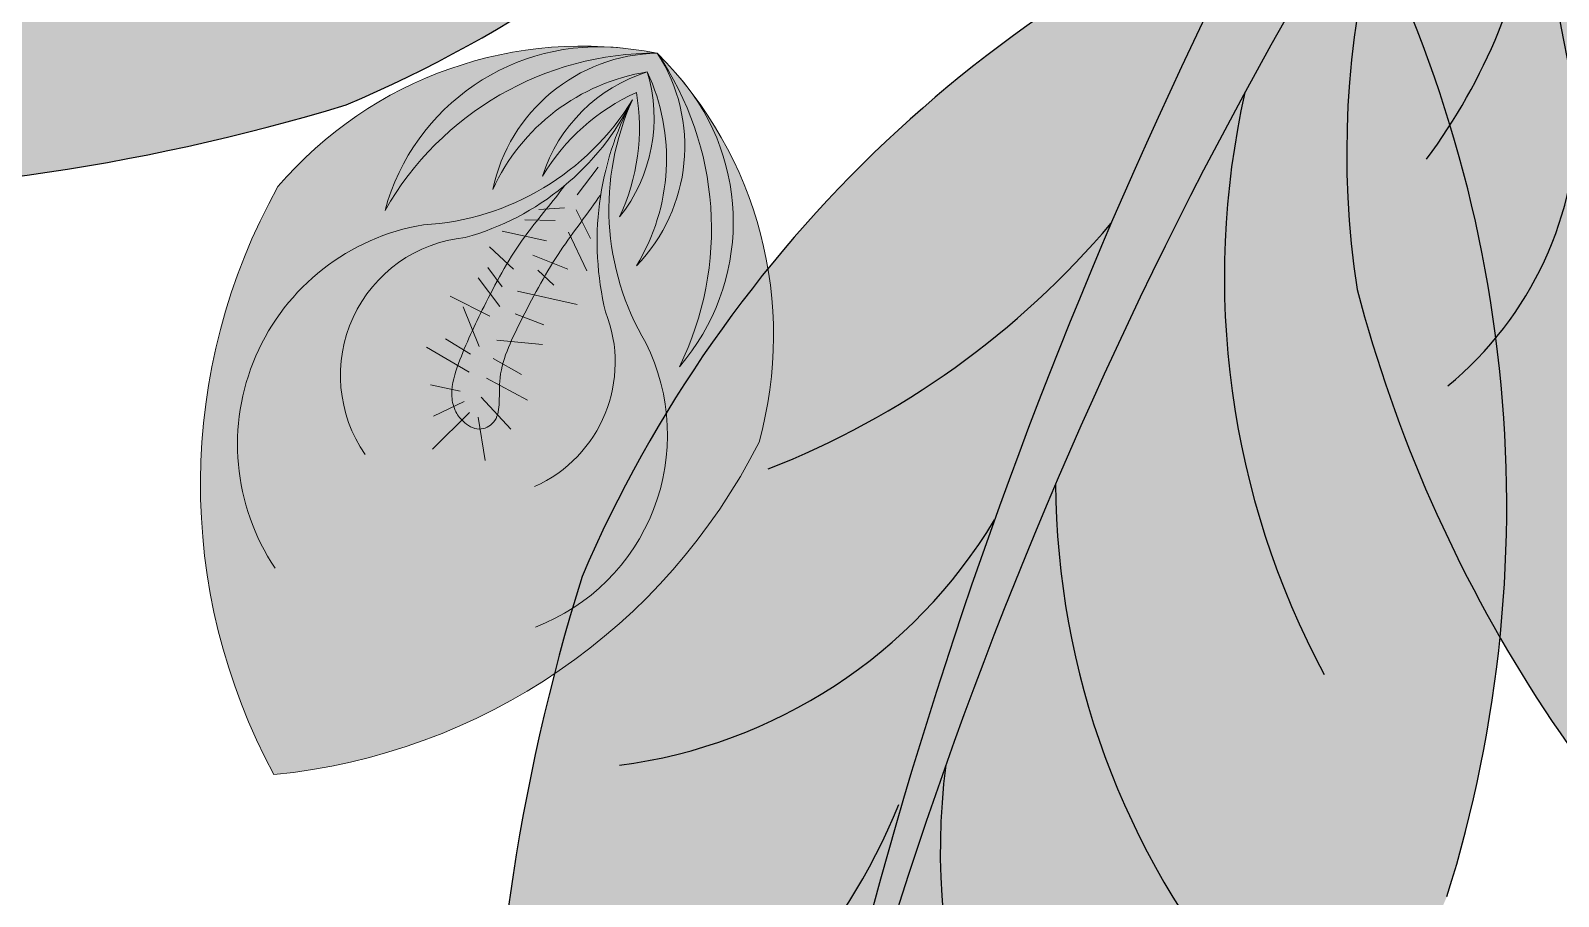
# Model space of a CAD drawing. Header units: inches. Extents: x 9636 to 21597, y -10243 to 557.
# Drawn here: x 14527.56 to 14536.9, y -8240.72 to -8235.42 of the extents above; entities that cross this region are included whole.
import ezdxf

# ---------------------------------------------------------------- set-up
doc = ezdxf.new("R2010")
doc.units = ezdxf.units.IN
doc.header["$MEASUREMENT"] = 0
doc.layers.add('MESA', color=7, linetype='Continuous')

# ---------------------------------------------------------------- blocks, each defined once
blk = doc.blocks.new('FF')
at = {"layer": 'MESA', "ltscale": 0.8}
h = blk.add_hatch(color=85, dxfattribs=at)
h.dxf.hatch_style = 1
h.set_gradient(color1=(103, 159, 96), color2=(179, 207, 175), one_color=1, tint=0.75, name='INVCURVED')
h.paths.add_polyline_path([(14529.48520063179, -8235.873944096138, 0.1995123331975758), (14533.78449408342, -8231.50062589252, 0.0967495278531692), (14523.42692984465, -8235.307778144284, -0.08665420676483183), (14533.46824166612, -8231.060889696377, 0.1924888780828612), (14527.55562204259, -8230.575567640746, 0.1586077411667837), (14521.64400943379, -8235.729024486489, 0.1586077411660197)])
h = blk.add_hatch(color=85, dxfattribs=at)
h.dxf.hatch_style = 1
h.set_gradient(color1=(103, 159, 96), color2=(52, 80, 48), one_color=1, tint=0.25)
h.paths.add_polyline_path([(14538.47487298526, -8240.283506704387, -0.09674952785286056), (14536.91681278713, -8232.858363113144, 0.007527451123012324), (14536.77273125998, -8232.777132503117, 0.01429188129494994), (14536.58617131873, -8233.029692261836, 0.08665420676455064)])
h = blk.add_hatch(color=85, dxfattribs=at)
h.dxf.hatch_style = 1
h.set_gradient(color1=(103, 159, 96), color2=(179, 207, 175), one_color=1, tint=0.75, name='INVCURVED')
h.paths.add_polyline_path([(14539.46353348967, -8236.218683247049, 0.1995123331975758), (14536.91681278713, -8232.858363113144, 0.0967495278531692), (14538.47487298527, -8240.283506704409, -0.08665420676483183), (14536.58617131873, -8233.029692261836, 0.1924888780828612), (14535.66701562164, -8237.00348803588, 0.1586077411667837), (14538.58381923426, -8241.538327583197, 0.1586077411660197)])
h = blk.add_hatch(color=85, dxfattribs=at)
h.dxf.hatch_style = 1
h.set_gradient(color1=(103, 159, 96), color2=(52, 80, 48), one_color=1, tint=0.25)
h.paths.add_polyline_path([(14531.86467113778, -8244.968212483107, -0.09674952785286056), (14535.66303788464, -8234.607423165486, 0.007527451123012324), (14535.54786667306, -8234.396204166194, 0.01429188129494994), (14535.1231278598, -8234.56405637245, 0.08665420676455064)])
h = blk.add_hatch(color=85, dxfattribs=at)
h.dxf.hatch_style = 1
h.set_gradient(color1=(103, 159, 96), color2=(179, 207, 175), one_color=1, tint=0.75, name='INVCURVED')
h.paths.add_polyline_path([(14536.21604284678, -8240.715125008663, 0.1995123331975758), (14535.66303788463, -8234.607423165486, 0.0967495278531692), (14531.86467113778, -8244.968212483142, -0.08665420676483183), (14535.1231278598, -8234.56405637245, 0.1924888780828612), (14530.92763476568, -8238.758391362326, 0.1586077411667837), (14531.03232748928, -8246.600222814935, 0.1586077411660197)])
h = blk.add_hatch(color=7, dxfattribs=at)
h.dxf.hatch_style = 1
h.set_gradient(color1=(237, 238, 238), one_color=1, tint=1)
h.paths.add_polyline_path([(14529.04391948311, -8239.969804699915, 0.2569091805170801), (14532.00960887661, -8237.936747672811, 0.2403030205165218), (14531.56489244935, -8235.75716207686, -0.3583807301859824), (14531.52278405032, -8237.475565128563, 0.2702333190890776), (14531.38766980142, -8235.558092283289, -0.3489770048102109), (14531.26000310669, -8236.85877898032, 0.2509502793129825), (14531.32671408164, -8235.672831085807, -0.2453890551403372), (14531.15702378683, -8236.559823845793, 0.1532458537889449), (14531.25976883719, -8235.798844152976, 0.1518402250092038), (14530.6903319612, -8236.303924712554, 0.00137366511991412), (14530.68670336858, -8236.309963128273, -0.245389055139057), (14531.3267140817, -8235.672831085838, 0.2509502793127925), (14530.38133089621, -8236.39197877253, -0.3489770048638718), (14531.38766980137, -8235.55809228315, 0.2702333191166405), (14529.72313669512, -8236.519491009738, -0.358380731124288), (14531.12350672899, -8235.522673099804, 0.240303021013481), (14529.06846726541, -8236.374247460688, 0.2569091805174252)])
edge = h.paths.add_edge_path(flags=16)
edge.add_arc((14532.85899792516, -8236.708940665983), 1.839283122478438, 151.936270137191, 153.435630822956, ccw=False)
edge.add_arc((14529.78281565903, -8235.120249223042), 1.623254014835311, -28.163507189189488, -26.464591850836314, ccw=False)
edge.add_arc((14532.85899792516, -8236.708940665994), 1.839283122478438, 153.4356308226008, 170.9947034466786)
edge.add_spline(control_points=[(14531.04043009281, -8236.423882226416), (14531.03648215302, -8236.429742900169), (14530.99942468264, -8236.48432680415), (14530.9605421918, -8236.537644534625), (14530.92576699003, -8236.585088651662)], knot_values=[0.2471511740125481, 0.2471511740125481, 0.2471511740125481, 0.2471511740125481, 0.247785628570655, 0.2530743171580143, 0.2530743171580143, 0.2530743171580143, 0.2530743171580143], degree=3, periodic=0)
edge.add_spline(control_points=[(14530.92576699003, -8236.585088651662), (14530.90265419215, -8236.616621647343), (14530.87951595463, -8236.648082855569), (14530.85676254639, -8236.679720933304)], knot_values=[0.2436361292652643, 0.2436361292652643, 0.2436361292652643, 0.2436361292652643, 0.2471511740125481, 0.2471511740125481, 0.2471511740125481, 0.2471511740125481], degree=3, periodic=0)
edge.add_spline(control_points=[(14530.85676254639, -8236.679720933304), (14530.83075665705, -8236.715881509343), (14530.79326757744, -8236.769376352686), (14530.75818839839, -8236.82417268046), (14530.74718723436, -8236.841820644271)], knot_values=[0.2377304945037521, 0.2377304945037521, 0.2377304945037521, 0.2377304945037521, 0.2417479965750198, 0.2436361292652643, 0.2436361292652643, 0.2436361292652643, 0.2436361292652643], degree=3, periodic=0)
edge.add_spline(control_points=[(14530.74718723436, -8236.841820644271), (14530.73021952734, -8236.869040080202), (14530.71376149357, -8236.896565528732), (14530.69769540506, -8236.924380852593)], knot_values=[0.2348183224622999, 0.2348183224622999, 0.2348183224622999, 0.2348183224622999, 0.2377304945037521, 0.2377304945037521, 0.2377304945037521, 0.2377304945037521], degree=3, periodic=0)
edge.add_spline(control_points=[(14530.69769540506, -8236.924380852593), (14530.67624903319, -8236.961511096166), (14530.65550107506, -8236.999157873386), (14530.63517149671, -8237.037282799314)], knot_values=[0.2309309092598198, 0.2309309092598198, 0.2309309092598198, 0.2309309092598198, 0.2348183224622999, 0.2348183224622999, 0.2348183224622999, 0.2348183224622999], degree=3, periodic=0)
edge.add_spline(control_points=[(14530.63517149671, -8237.037282799314), (14530.61184745524, -8237.081023369734), (14530.58907412198, -8237.125393321485), (14530.56642859757, -8237.170334686716)], knot_values=[0.2264708961110354, 0.2264708961110354, 0.2264708961110354, 0.2264708961110354, 0.2309309092598199, 0.2309309092598199, 0.2309309092598199, 0.2309309092598199], degree=3, periodic=0)
edge.add_spline(control_points=[(14530.56642859757, -8237.170334686716), (14530.56108077366, -8237.180947755465), (14530.53600709754, -8237.230923949475), (14530.51096776534, -8237.281585709326), (14530.49314466544, -8237.32191372264)], knot_values=[0.2215260703448321, 0.2215260703448321, 0.2215260703448321, 0.2215260703448321, 0.222579318859487, 0.2264708961110354, 0.2264708961110354, 0.2264708961110354, 0.2264708961110354], degree=3, periodic=0)
edge.add_spline(control_points=[(14530.49314466544, -8237.32191372264), (14530.47318345075, -8237.367079610527), (14530.4555839293, -8237.412818990804), (14530.44296122837, -8237.459177654882)], knot_values=[0.2171676473178, 0.2171676473178, 0.2171676473178, 0.2171676473178, 0.2215260703448321, 0.2215260703448321, 0.2215260703448321, 0.2215260703448321], degree=3, periodic=0)
edge.add_spline(control_points=[(14530.44296122837, -8237.459177654882), (14530.43340631983, -8237.494269415185), (14530.42527224936, -8237.537282283995), (14530.42300737862, -8237.580846897305), (14530.42273175121, -8237.58853250745)], knot_values=[0.2131642620453263, 0.2131642620453263, 0.2131642620453263, 0.2131642620453263, 0.2164634238997696, 0.2171676473178, 0.2171676473178, 0.2171676473178, 0.2171676473178], degree=3, periodic=0)
edge.add_spline(control_points=[(14530.42273175121, -8237.58853250745), (14530.42132495655, -8237.62775964813), (14530.42401018259, -8237.687420815293), (14530.41630890992, -8237.749944615474), (14530.41053017611, -8237.769263688462)], knot_values=[0.2077773224475375, 0.2077773224475375, 0.2077773224475375, 0.2077773224475375, 0.2113716592103856, 0.2131642620453263, 0.2131642620453263, 0.2131642620453263, 0.2131642620453263], degree=3, periodic=0)
edge.add_spline(control_points=[(14530.41053017611, -8237.769263688462), (14530.40553546098, -8237.785961683116), (14530.38485247945, -8237.829544051354), (14530.33495850139, -8237.855336688075), (14530.30383374784, -8237.856864347306)], knot_values=[0.203445163018474, 0.203445163018474, 0.203445163018474, 0.203445163018474, 0.2049945578871382, 0.2077773224475375, 0.2077773224475375, 0.2077773224475375, 0.2077773224475375], degree=3, periodic=0)
edge.add_spline(control_points=[(14530.30383374784, -8237.856864347306), (14530.30194470577, -8237.856957064909), (14530.26350795184, -8237.85771770232), (14530.22448795792, -8237.832687865375), (14530.19527870679, -8237.80389797163), (14530.19282970926, -8237.801385353556)], knot_values=[0.1996944706411438, 0.1996944706411438, 0.1996944706411438, 0.1996944706411438, 0.1998633638435843, 0.2031371852270858, 0.203445163018474, 0.203445163018474, 0.203445163018474, 0.203445163018474], degree=3, periodic=0)
edge.add_spline(control_points=[(14530.19282970926, -8237.801385353556), (14530.17575812774, -8237.783870283154), (14530.15655370052, -8237.75743025408), (14530.14493767242, -8237.726967174358), (14530.14231642143, -8237.718559837784)], knot_values=[0.1967564236367511, 0.1967564236367511, 0.1967564236367511, 0.1967564236367511, 0.1989032889930779, 0.1996944706411438, 0.1996944706411438, 0.1996944706411438, 0.1996944706411438], degree=3, periodic=0)
edge.add_spline(control_points=[(14530.14231642143, -8237.718559837784), (14530.13494231898, -8237.69490832127), (14530.13023784398, -8237.65956582487), (14530.13148776154, -8237.624887241926), (14530.13226345636, -8237.615051329081)], knot_values=[0.1936429904609736, 0.1936429904609736, 0.1936429904609736, 0.1936429904609736, 0.1958687424163022, 0.1967564236367511, 0.1967564236367511, 0.1967564236367511, 0.1967564236367511], degree=3, periodic=0)
edge.add_spline(control_points=[(14530.13226345636, -8237.615051329081), (14530.13620235098, -8237.565105624633), (14530.1509535796, -8237.516485591601), (14530.1680452971, -8237.46885646874)], knot_values=[0.1891354409754396, 0.1891354409754396, 0.1891354409754396, 0.1891354409754396, 0.1936429904609736, 0.1936429904609736, 0.1936429904609736, 0.1936429904609736], degree=3, periodic=0)
edge.add_spline(control_points=[(14530.1680452971, -8237.46885646874), (14530.16959944462, -8237.464525559153), (14530.18128173636, -8237.432431971885), (14530.19367963727, -8237.40077612847), (14530.20484721141, -8237.373648552975)], knot_values=[0.1860923947748148, 0.1860923947748148, 0.1860923947748148, 0.1860923947748148, 0.186502265629451, 0.1891354409754396, 0.1891354409754396, 0.1891354409754396, 0.1891354409754396], degree=3, periodic=0)
edge.add_spline(control_points=[(14530.20484721141, -8237.373648552975), (14530.22185283022, -8237.332339563021), (14530.2398777066, -8237.291643927965), (14530.25858194151, -8237.251338298454)], knot_values=[0.1820826809719926, 0.1820826809719926, 0.1820826809719926, 0.1820826809719926, 0.1860923947748149, 0.1860923947748149, 0.1860923947748149, 0.1860923947748149], degree=3, periodic=0)
edge.add_spline(control_points=[(14530.25858194151, -8237.251338298454), (14530.27580241603, -8237.214230014164), (14530.29359874054, -8237.17745231333), (14530.31170565887, -8237.140830894814)], knot_values=[0.1783910477803653, 0.1783910477803653, 0.1783910477803653, 0.1783910477803653, 0.1820826809719925, 0.1820826809719925, 0.1820826809719925, 0.1820826809719925], degree=3, periodic=0)
edge.add_spline(control_points=[(14530.31170565887, -8237.140830894814), (14530.31718456819, -8237.1297497474), (14530.33548223475, -8237.092981168134), (14530.35401268787, -8237.056317233913), (14530.36717454818, -8237.030786133872)], knot_values=[0.1746797876871894, 0.1746797876871894, 0.1746797876871894, 0.1746797876871894, 0.175796826109966, 0.1783910477803653, 0.1783910477803653, 0.1783910477803653, 0.1783910477803653], degree=3, periodic=0)
edge.add_spline(control_points=[(14530.36717454818, -8237.030786133872), (14530.38145873549, -8237.003077967474), (14530.39598887335, -8236.975484629029), (14530.4108864916, -8236.948065379094)], knot_values=[0.171864353741853, 0.171864353741853, 0.171864353741853, 0.171864353741853, 0.1746797876871893, 0.1746797876871893, 0.1746797876871893, 0.1746797876871893], degree=3, periodic=0)
edge.add_spline(control_points=[(14530.4108864916, -8236.948065379094), (14530.42995963203, -8236.912961029115), (14530.44963511689, -8236.87814203108), (14530.47016798073, -8236.843732745298)], knot_values=[0.1682598066156458, 0.1682598066156458, 0.1682598066156458, 0.1682598066156458, 0.171864353741853, 0.171864353741853, 0.171864353741853, 0.171864353741853], degree=3, periodic=0)
edge.add_spline(control_points=[(14530.47016798073, -8236.843732745298), (14530.49891099077, -8236.795564771532), (14530.53459258207, -8236.740012868619), (14530.57354761442, -8236.686034619874), (14530.57934809179, -8236.678112279546)], knot_values=[0.1623418216133556, 0.1623418216133556, 0.1623418216133556, 0.1623418216133556, 0.1673876610569998, 0.1682598066156458, 0.1682598066156458, 0.1682598066156458, 0.1682598066156458], degree=3, periodic=0)
edge.add_spline(control_points=[(14530.57934809179, -8236.678112279546), (14530.60387784017, -8236.644609344772), (14530.62947336275, -8236.61168843024), (14530.65526494535, -8236.579226048498)], knot_values=[0.1586535887747186, 0.1586535887747186, 0.1586535887747186, 0.1586535887747186, 0.1623418216133555, 0.1623418216133555, 0.1623418216133555, 0.1623418216133555], degree=3, periodic=0)
edge.add_spline(control_points=[(14530.65526494535, -8236.579226048498), (14530.67358981624, -8236.556161587376), (14530.69201365971, -8236.533328597083), (14530.71022453988, -8236.510682787008)], knot_values=[0.1560331062850654, 0.1560331062850654, 0.1560331062850654, 0.1560331062850654, 0.1586535887747186, 0.1586535887747186, 0.1586535887747186, 0.1586535887747186], degree=3, periodic=0)
edge.add_spline(control_points=[(14530.71022453988, -8236.510682787008), (14530.73849949158, -8236.475521983099), (14530.77638859377, -8236.4281502101), (14530.81114661242, -8236.38131015519), (14530.82025632045, -8236.36871647185)], knot_values=[0.1504801710943955, 0.1504801710943955, 0.1504801710943955, 0.1504801710943955, 0.1545488385723417, 0.1560331062850654, 0.1560331062850654, 0.1560331062850654, 0.1560331062850654], degree=3, periodic=0)
edge.add_arc((14529.78281565903, -8235.120249223031), 1.623254014835311, -50.27438561601554, -28.16350718959047)
at = {"layer": 'MESA', "lineweight": 5, "ltscale": 0.8}
h = blk.add_hatch(color=83, dxfattribs=at)
h.dxf.hatch_style = 1
h.set_gradient(color1=(117, 211, 105), one_color=1, tint=1)
h.paths.add_polyline_path([(14531.52278405032, -8237.475565128563, 0.3583807301414101), (14531.56489244948, -8235.757162077029, 0.02724021252780064), (14531.38766980129, -8235.5580922831, -0.27023331912118)])
h.paths.add_polyline_path([(14531.32671408166, -8235.672831085847, -0.2509502793036039), (14531.26000310669, -8236.85877898032, 0.3489770048638718), (14531.38766980131, -8235.55809228312, 0.3489770048564635), (14530.38133089621, -8236.391978772534, -0.2509502793046178)])
h.paths.add_polyline_path([(14531.15702378683, -8236.559823845793, 0.2453890551401661), (14531.32671408165, -8235.672831085807, 0.2453890551330679), (14530.68670336858, -8236.309963128273, -0.1532458537798691), (14531.25976883719, -8235.798844153018, -0.1532458537804744)], flags=17)
h.paths.add_polyline_path([(14531.38766980137, -8235.558092283154, 0.02724021243329556), (14531.12350672517, -8235.522673099533, 0.3583807303279284), (14529.72313669512, -8236.519491009742, -0.2702333191168038)])
h = blk.add_hatch(color=95, dxfattribs=at)
h.dxf.hatch_style = 1
h.set_gradient(color1=(68, 182, 53), color2=(121, 213, 109), one_color=1, tint=0.6299999952316284, name='CYLINDER')
edge = h.paths.add_edge_path()
edge.add_spline(control_points=[(14530.13226345636, -8237.615051329081), (14530.13148776154, -8237.624887241926), (14530.13023784398, -8237.65956582487), (14530.13494231898, -8237.69490832127), (14530.14231642143, -8237.718559837784)], knot_values=[0.1936429904609736, 0.1936429904609736, 0.1936429904609736, 0.1936429904609736, 0.1945306716814224, 0.1967564236367511, 0.1967564236367511, 0.1967564236367511, 0.1967564236367511], degree=3, periodic=0)
edge.add_spline(control_points=[(14530.14231642143, -8237.718559837784), (14530.14493767242, -8237.726967174358), (14530.15655370052, -8237.75743025408), (14530.17575812774, -8237.783870283154), (14530.19282970926, -8237.801385353556)], knot_values=[0.1967564236367511, 0.1967564236367511, 0.1967564236367511, 0.1967564236367511, 0.197547605284817, 0.1996944706411439, 0.1996944706411439, 0.1996944706411439, 0.1996944706411439], degree=3, periodic=0)
edge.add_spline(control_points=[(14530.19282970926, -8237.801385353556), (14530.19527870679, -8237.80389797163), (14530.22448795792, -8237.832687865375), (14530.26350795184, -8237.85771770232), (14530.30194470577, -8237.856957064909), (14530.30383374784, -8237.856864347306)], knot_values=[0.1996944706411439, 0.1996944706411439, 0.1996944706411439, 0.1996944706411439, 0.2000024484325321, 0.2032762698160336, 0.2034451630184741, 0.2034451630184741, 0.2034451630184741, 0.2034451630184741], degree=3, periodic=0)
edge.add_spline(control_points=[(14530.30383374784, -8237.856864347306), (14530.33495850139, -8237.855336688075), (14530.38485247945, -8237.829544051354), (14530.40553546098, -8237.785961683116), (14530.41053017611, -8237.769263688462)], knot_values=[0.2034451630184741, 0.2034451630184741, 0.2034451630184741, 0.2034451630184741, 0.2062279275788734, 0.2077773224475375, 0.2077773224475375, 0.2077773224475375, 0.2077773224475375], degree=3, periodic=0)
edge.add_spline(control_points=[(14530.41053017611, -8237.769263688462), (14530.41630890992, -8237.749944615474), (14530.42401018259, -8237.687420815293), (14530.42132495655, -8237.62775964813), (14530.42273175121, -8237.58853250745)], knot_values=[0.2077773224475375, 0.2077773224475375, 0.2077773224475375, 0.2077773224475375, 0.2095699252824783, 0.2131642620453263, 0.2131642620453263, 0.2131642620453263, 0.2131642620453263], degree=3, periodic=0)
edge.add_spline(control_points=[(14530.42273175121, -8237.58853250745), (14530.42300737862, -8237.580846897305), (14530.42527224936, -8237.537282283995), (14530.43340631983, -8237.494269415185), (14530.44296122837, -8237.459177654882)], knot_values=[0.2131642620453263, 0.2131642620453263, 0.2131642620453263, 0.2131642620453263, 0.2138684854633567, 0.2171676473178, 0.2171676473178, 0.2171676473178, 0.2171676473178], degree=3, periodic=0)
edge.add_spline(control_points=[(14530.44296122837, -8237.459177654882), (14530.4555839293, -8237.412818990804), (14530.47318345075, -8237.367079610527), (14530.49314466544, -8237.32191372264)], knot_values=[0.2171676473178, 0.2171676473178, 0.2171676473178, 0.2171676473178, 0.2215260703448321, 0.2215260703448321, 0.2215260703448321, 0.2215260703448321], degree=3, periodic=0)
edge.add_spline(control_points=[(14530.49314466544, -8237.32191372264), (14530.51096776534, -8237.281585709326), (14530.53600709754, -8237.230923949475), (14530.56108077366, -8237.180947755465), (14530.56642859757, -8237.170334686716)], knot_values=[0.2215260703448321, 0.2215260703448321, 0.2215260703448321, 0.2215260703448321, 0.2254176475963806, 0.2264708961110354, 0.2264708961110354, 0.2264708961110354, 0.2264708961110354], degree=3, periodic=0)
edge.add_spline(control_points=[(14530.56642859757, -8237.170334686716), (14530.58907412198, -8237.125393321485), (14530.61184745524, -8237.081023369734), (14530.63517149671, -8237.037282799314)], knot_values=[0.2264708961110354, 0.2264708961110354, 0.2264708961110354, 0.2264708961110354, 0.2309309092598199, 0.2309309092598199, 0.2309309092598199, 0.2309309092598199], degree=3, periodic=0)
edge.add_spline(control_points=[(14530.63517149671, -8237.037282799314), (14530.65550107506, -8236.999157873386), (14530.67624903319, -8236.961511096166), (14530.69769540506, -8236.924380852593)], knot_values=[0.2309309092598199, 0.2309309092598199, 0.2309309092598199, 0.2309309092598199, 0.2348183224622999, 0.2348183224622999, 0.2348183224622999, 0.2348183224622999], degree=3, periodic=0)
edge.add_spline(control_points=[(14530.69769540506, -8236.924380852593), (14530.71376149357, -8236.896565528732), (14530.73021952734, -8236.869040080202), (14530.74718723436, -8236.841820644271)], knot_values=[0.2348183224622999, 0.2348183224622999, 0.2348183224622999, 0.2348183224622999, 0.2377304945037521, 0.2377304945037521, 0.2377304945037521, 0.2377304945037521], degree=3, periodic=0)
edge.add_spline(control_points=[(14530.74718723436, -8236.841820644271), (14530.75818839839, -8236.82417268046), (14530.79326757744, -8236.769376352686), (14530.83075665705, -8236.715881509343), (14530.85676254639, -8236.679720933304)], knot_values=[0.2377304945037521, 0.2377304945037521, 0.2377304945037521, 0.2377304945037521, 0.2396186271939966, 0.2436361292652643, 0.2436361292652643, 0.2436361292652643, 0.2436361292652643], degree=3, periodic=0)
edge.add_spline(control_points=[(14530.85676254639, -8236.679720933304), (14530.87951595463, -8236.648082855569), (14530.90265419215, -8236.616621647343), (14530.92576699003, -8236.585088651662)], knot_values=[0.2436361292652643, 0.2436361292652643, 0.2436361292652643, 0.2436361292652643, 0.2471511740125481, 0.2471511740125481, 0.2471511740125481, 0.2471511740125481], degree=3, periodic=0)
edge.add_spline(control_points=[(14530.92576699003, -8236.585088651662), (14530.9605421918, -8236.537644534625), (14530.99942468264, -8236.48432680415), (14531.03648215302, -8236.429742900169), (14531.04043009281, -8236.423882226416)], knot_values=[0.2471511740125481, 0.2471511740125481, 0.2471511740125481, 0.2471511740125481, 0.2524398625999075, 0.2530743171580144, 0.2530743171580144, 0.2530743171580144, 0.2530743171580144], degree=3, periodic=0)
edge.add_arc((14532.64884793961, -8236.642847124911), 1.623254014835311, 153.535408142345, 172.2475924804058, ccw=False)
edge.add_arc((14529.78281565903, -8235.120249223031), 1.623254014835311, -50.27438561631351, -29.494926080906623, ccw=False)
edge.add_spline(control_points=[(14530.82025632045, -8236.36871647185), (14530.81114661242, -8236.38131015519), (14530.77638859377, -8236.4281502101), (14530.73849949158, -8236.475521983099), (14530.71022453988, -8236.510682787008)], knot_values=[0.1504801710943955, 0.1504801710943955, 0.1504801710943955, 0.1504801710943955, 0.1519644388071193, 0.1560331062850654, 0.1560331062850654, 0.1560331062850654, 0.1560331062850654], degree=3, periodic=0)
edge.add_spline(control_points=[(14530.71022453988, -8236.510682787008), (14530.69201365971, -8236.533328597083), (14530.67358981624, -8236.556161587376), (14530.65526494535, -8236.579226048498)], knot_values=[0.1560331062850654, 0.1560331062850654, 0.1560331062850654, 0.1560331062850654, 0.1586535887747186, 0.1586535887747186, 0.1586535887747186, 0.1586535887747186], degree=3, periodic=0)
edge.add_spline(control_points=[(14530.65526494535, -8236.579226048498), (14530.62947336275, -8236.61168843024), (14530.60387784017, -8236.644609344772), (14530.57934809179, -8236.678112279546)], knot_values=[0.1586535887747186, 0.1586535887747186, 0.1586535887747186, 0.1586535887747186, 0.1623418216133556, 0.1623418216133556, 0.1623418216133556, 0.1623418216133556], degree=3, periodic=0)
edge.add_spline(control_points=[(14530.57934809179, -8236.678112279546), (14530.57354761442, -8236.686034619874), (14530.53459258207, -8236.740012868619), (14530.49891099077, -8236.795564771532), (14530.47016798073, -8236.843732745298)], knot_values=[0.1623418216133556, 0.1623418216133556, 0.1623418216133556, 0.1623418216133556, 0.1632139671720015, 0.1682598066156458, 0.1682598066156458, 0.1682598066156458, 0.1682598066156458], degree=3, periodic=0)
edge.add_spline(control_points=[(14530.47016798073, -8236.843732745298), (14530.44963511689, -8236.87814203108), (14530.42995963203, -8236.912961029115), (14530.4108864916, -8236.948065379094)], knot_values=[0.1682598066156458, 0.1682598066156458, 0.1682598066156458, 0.1682598066156458, 0.171864353741853, 0.171864353741853, 0.171864353741853, 0.171864353741853], degree=3, periodic=0)
edge.add_spline(control_points=[(14530.4108864916, -8236.948065379094), (14530.39598887335, -8236.975484629029), (14530.38145873549, -8237.003077967474), (14530.36717454818, -8237.030786133872)], knot_values=[0.171864353741853, 0.171864353741853, 0.171864353741853, 0.171864353741853, 0.1746797876871894, 0.1746797876871894, 0.1746797876871894, 0.1746797876871894], degree=3, periodic=0)
edge.add_spline(control_points=[(14530.36717454818, -8237.030786133872), (14530.35401268787, -8237.056317233913), (14530.33548223475, -8237.092981168134), (14530.31718456819, -8237.1297497474), (14530.31170565887, -8237.140830894814)], knot_values=[0.1746797876871894, 0.1746797876871894, 0.1746797876871894, 0.1746797876871894, 0.1772740093575887, 0.1783910477803653, 0.1783910477803653, 0.1783910477803653, 0.1783910477803653], degree=3, periodic=0)
edge.add_spline(control_points=[(14530.31170565887, -8237.140830894814), (14530.29359874054, -8237.17745231333), (14530.27580241603, -8237.214230014164), (14530.25858194151, -8237.251338298454)], knot_values=[0.1783910477803653, 0.1783910477803653, 0.1783910477803653, 0.1783910477803653, 0.1820826809719925, 0.1820826809719925, 0.1820826809719925, 0.1820826809719925], degree=3, periodic=0)
edge.add_spline(control_points=[(14530.25858194151, -8237.251338298454), (14530.2398777066, -8237.291643927965), (14530.22185283022, -8237.332339563021), (14530.20484721141, -8237.373648552975)], knot_values=[0.1820826809719925, 0.1820826809719925, 0.1820826809719925, 0.1820826809719925, 0.1860923947748148, 0.1860923947748148, 0.1860923947748148, 0.1860923947748148], degree=3, periodic=0)
edge.add_spline(control_points=[(14530.20484721141, -8237.373648552975), (14530.19367963727, -8237.40077612847), (14530.18128173636, -8237.432431971885), (14530.16959944462, -8237.464525559153), (14530.1680452971, -8237.46885646874)], knot_values=[0.1860923947748148, 0.1860923947748148, 0.1860923947748148, 0.1860923947748148, 0.1887255701208035, 0.1891354409754396, 0.1891354409754396, 0.1891354409754396, 0.1891354409754396], degree=3, periodic=0)
edge.add_spline(control_points=[(14530.1680452971, -8237.46885646874), (14530.1509535796, -8237.516485591601), (14530.13620235098, -8237.565105624633), (14530.13226345636, -8237.615051329081)], knot_values=[0.1891354409754396, 0.1891354409754396, 0.1891354409754396, 0.1891354409754396, 0.1936429904609736, 0.1936429904609736, 0.1936429904609736, 0.1936429904609736], degree=3, periodic=0)
at = {"layer": 'MESA', "lineweight": 9, "ltscale": 0.8}
for p, q in [((14530.89711967886, -8236.425478404917), (14531.02672764078, -8236.25616995746)), ((14530.81965940644, -8236.503414632078), (14530.66268493277, -8236.513840146634)), ((14530.8919897922, -8236.516578062243), (14530.97876382282, -8236.692582596865)), ((14530.71019246584, -8236.706246649486), (14530.43834245989, -8236.64779301864)), ((14530.76356019041, -8236.581864051845), (14530.57846353072, -8236.577355214851)), ((14530.84439315232, -8236.653679380835), (14530.95672323676, -8236.890170333514)), ((14530.50934351854, -8236.88007227882), (14530.36094546654, -8236.742417091762)), ((14530.62762274314, -8236.793594701205), (14530.83984204501, -8236.879192656454)), ((14530.43998356755, -8236.987333368312), (14530.35178532817, -8236.868305342312)), ((14530.65623004574, -8236.885699238177), (14530.75507192987, -8236.977905448684)), ((14530.4250697968, -8237.106784764946), (14530.29189332642, -8236.931965074558)), ((14530.53277085622, -8237.014687469711), (14530.89696586755, -8237.095049333473)), ((14530.36284291063, -8237.166472368292), (14530.12083585287, -8237.045124088105)), ((14530.29924292529, -8237.35214496513), (14530.20168498668, -8237.110279430448)), ((14530.51850100136, -8237.151737761664), (14530.69487216932, -8237.220173519972)), ((14530.23813591174, -8237.509718733492), (14529.97579329504, -8237.356775097383)), ((14530.24502819932, -8237.398034564445), (14530.09315031449, -8237.305859233944)), ((14530.40560201693, -8237.313630280692), (14530.68539952718, -8237.340105221407)), ((14530.38490179203, -8237.426397831448), (14530.55706252398, -8237.523598196314)), ((14530.34403086393, -8237.54672216026), (14530.59396604129, -8237.679501814984)), ((14530.18157687589, -8237.62555370447), (14530.00199145394, -8237.587307045975)), ((14530.31103991488, -8237.662572808831), (14530.4929680836, -8237.857668047456)), ((14530.23977287123, -8237.754915437978), (14530.01222098732, -8237.980173311318)), ((14530.20604208847, -8237.687457736261), (14530.02010761398, -8237.778205360733)), ((14530.29203543295, -8237.784832336574), (14530.3353095348, -8238.049032826495))]:
    blk.add_line(p, q, dxfattribs=at)
at = {"layer": 'MESA', "ltscale": 0.8}
for centre, radius, start, end in [((14526.37297023834, -8228.514472775129), 7.990481596672286, 292.9229073647394, 339.7802929808975), ((14541.09643751723, -8236.166136006084), 5.493612704050534, 141.9099740510106, 188.7673596671673), ((14534.14711228557, -8237.602679678657), 5.493612704050534, 14.59164759438553, 61.44903321054196), ((14530.37103671621, -8236.492316329455), 4.142934166470387, 123.0120383334854, 173.2018354886216), ((14558.30085220911, -8231.248554198266), 21.78760700426947, 184.6891660364783, 204.4993616346017), ((14538.27104363814, -8241.90833458064), 7.990481596672286, 109.9257808048442, 156.7831664210014), ((14528.59089224919, -8238.32663709559), 7.990481596672286, 342.6074543482173, 29.46483996437313), ((14563.28481269289, -8249.096290599984), 31.69016131675633, 152.7049727903108, 172.5151683884339), ((14533.18333643916, -8234.048245651009), 3.621043456957308, 323.4322983131489, 351.7855629175803), ((14560.28545021305, -8249.510894329287), 28.78153299601394, 148.8142894120112, 170.9188494947433), ((14525.78728324301, -8223.752994606059), 12.6724902665297, 250.9162280075946, 286.9661506824604), ((14540.0045983389, -8236.92726497837), 5.149423105894036, 167.3364515944003, 208.1773191789547), ((14534.84348960096, -8235.91803662531), 2.168727903706627, 309.4170615593567, 0.9142496873792476), ((14530.14032045777, -8233.199003758837), 5.266822155525183, 291.4481050669814, 319.8013696714136), ((14544.09348721864, -8234.789053286031), 8.712585427786642, 194.7241163494481, 230.7740390243144), ((14538.72038241931, -8238.169075914331), 4.897047736877401, 180.2587270391527, 220.1492170990711), ((14530.74791275804, -8236.784799234672), 3.154423388816684, 277.4328683131879, 328.9300564412099), ((14543.02945460465, -8242.518440050884), 12.6724902665297, 162.7399231032778, 198.789845778144), ((14537.26067979521, -8240.439764457069), 4.142934166470387, 172.6965853169634, 222.8863824720977), ((14529.24544928021, -8238.669167079051), 3.912253001405306, 298.4979914713493, 337.7063407949586)]:
    blk.add_arc(centre, radius, start, end, dxfattribs=at)
at = {"layer": 'MESA', "lineweight": 9, "ltscale": 0.8}
for centre, radius, start, end in [((14530.93076607587, -8237.962968970096), 2.447895605193939, 79.24255822941812, 139.5326050882531), ((14529.65065221252, -8237.282900327562), 2.447895605193939, 344.5078769730521, 44.79792383188498), ((14529.86562632159, -8235.003532891891), 1.607365752450582, 273.309245950548, 328.4889403043072), ((14529.78281565903, -8235.120249223031), 1.623254014835659, 285.3905108289702, 333.5354081351266), ((14532.85899792516, -8236.708940665998), 1.839283122480511, 151.9362701487502, 193.5815671544555), ((14532.6992083954, -8236.508891414764), 1.607365752450305, 155.5515417570046, 210.7312361108153), ((14532.32412067029, -8238.194337049781), 3.729880052365993, 150.7924049997683, 208.4252614834531), ((14530.18195796995, -8237.950547833336), 1.360816399643587, 99.45504077445554, 213.7524489033652), ((14530.2977492979, -8237.528552365326), 0.84744614881838, 95.69725892281893, 214.8617043931035), ((14530.2978308046, -8237.448680204305), 0.8323297560484005, 293.9914240255593, 21.70522657208877), ((14530.19173898863, -8237.892902375186), 1.258579028275155, 290.9648328344713, 26.55358689470164), ((14528.67896087394, -8236.257822693138), 3.729880052365993, 275.6152205778507, 333.2480770615362)]:
    blk.add_arc(centre, radius, start, end, dxfattribs=at)
at = {"layer": 'MESA', "color": 62, "lineweight": 5, "ltscale": 0.8}
for centre, radius, start, end in [((14531.02937400738, -8236.872488780988), 1.353093988770961, 83.65523487663862, 164.8776008241844), ((14531.37986817834, -8237.466242227707), 1.908165893264191, 89.76574294737378, 150.2538800127943), ((14531.40912779904, -8236.6081588853), 1.050285825198333, 91.17067013677065, 168.1219214202836), ((14530.50552850176, -8236.128116003889), 1.050285825198333, 315.9185606410212, 32.86981192453261), ((14529.81086327964, -8236.632698382791), 1.908165893264191, 333.7866020485106, 34.27473911393117), ((14531.52532938401, -8236.914897166362), 1.257845851722319, 99.08509220860292, 155.4349971226154), ((14531.61672639062, -8236.604170935865), 0.9754491558091835, 107.2962004425611, 162.4455114356856), ((14530.39262385363, -8235.953858667182), 0.9754491558091835, 321.5949706256201, 16.74428161874267), ((14530.18630504523, -8236.203531958572), 1.257845851722319, 328.6054849386887, 24.9553898527014), ((14530.49907159091, -8236.590762244918), 1.353093988770961, 319.1628812371202, 40.38524718466726), ((14531.78747625334, -8236.967327902836), 1.282119101587323, 114.3047560593877, 149.1549953688833), ((14529.99611453512, -8236.015655581432), 1.282119101587323, 334.8854866924214, 9.735726001915955)]:
    blk.add_arc(centre, radius, start, end, dxfattribs=at)
blk.add_open_spline([(14530.82025632045, -8236.36871647185), (14530.81114661242, -8236.38131015519), (14530.73144074401, -8236.488722125077), (14530.52908237232, -8236.720616609806), (14530.33840898411, -8237.080581388063), (14530.189477818, -8237.39330438549), (14530.1201000151, -8237.612291168285), (14530.14262020025, -8237.740913034448), (14530.20215323549, -8237.818360993322), (14530.29245819497, -8237.876288178431), (14530.40516297825, -8237.820857406574), (14530.42617981314, -8237.696299355179), (14530.41177745357, -8237.485103409921), (14530.56361319418, -8237.170790624841), (14530.75990897336, -8236.795177570859), (14530.9522981615, -8236.55374194441), (14531.03648215302, -8236.429742900169), (14531.04043009281, -8236.423882226416)], degree=3, knots=[0.1504801710943955, 0.1504801710943955, 0.1504801710943955, 0.1504801710943955, 0.1519644388071193, 0.1632139671720015, 0.1772740093575887, 0.1887255701208035, 0.1945306716814224, 0.197547605284817, 0.2000024484325321, 0.2032762698160336, 0.2062279275788734, 0.2095699252824783, 0.2138684854633567, 0.2254176475963806, 0.2396186271939966, 0.2524398625999075, 0.2530743171580144, 0.2530743171580144, 0.2530743171580144, 0.2530743171580144], dxfattribs=at)

msp = doc.modelspace()

# ---------------------------------------------------------------- block references
at = {"color": 18, "true_color": 0x000000}
msp.add_blockref('FF', (0, 0), dxfattribs=at)

doc.saveas('drawing.dxf')
